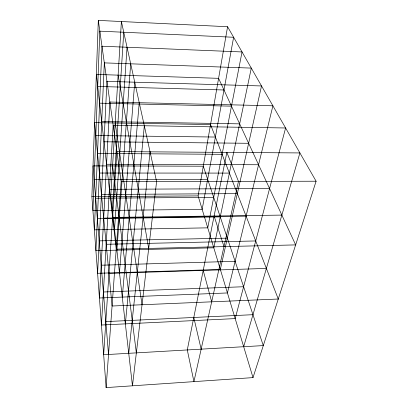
<?xml version="1.0" encoding="UTF-8"?>
<svg xmlns="http://www.w3.org/2000/svg" width="408" height="408" viewBox="0 0 408 408"><rect width="100%" height="100%" fill="white"/><g stroke="black" fill="none" stroke-linecap="round" stroke-linejoin="round"><path stroke-width="0.61" d="M91.892 196.656L98.318 20.4L227.588 26.734L316.108 181.218L253.011 377.609L106.111 387.6L91.892 196.656L198.104 195.906L253.011 377.609M112.322 210.395L123.752 32.252M114.515 229.49L127.051 47.252M106.111 387.6L121.156 181.672L98.318 20.4M116.887 250.16L130.693 63.811M119.462 272.61L134.737 82.192M122.273 297.09L139.25 102.709M125.348 323.87L144.32 125.761M128.729 353.308L150.057 151.837M198.104 195.906L227.588 26.734M243.668 346.698L299.9 152.934L116.897 151.597L103.663 354.746L263.298 345.591L203.281 166.204L93.009 165.903L108.528 354.491M105.825 321.601L252.96 314.69M103.387 291.995L243.607 286.742M108.962 273.406L266.383 268.428M101.184 265.21L235.11 261.334M99.18 240.858L227.353 238.144M106.187 244.285L255.719 240.95M112.608 217.418L281.862 215.093M103.693 218.122L246.09 216.138M97.349 218.622L220.238 216.893M101.439 194.489L237.349 193.621M95.671 198.237L213.7 197.345M109.41 189.307L269.581 188.542M94.131 179.484L207.662 179.301M121.156 181.672L316.108 181.218M99.394 173.038L229.383 173.094M106.564 164.256L258.575 164.745M97.527 153.474L222.09 154.306M104.004 141.79L248.651 143.295M95.819 135.563L215.388 137.042M101.704 121.533L239.659 123.853M99.613 103.168L231.469 106.162M97.711 86.45L223.987 89.984M214.098 216.026L223.966 246.611M203.204 270.422L211.681 301.823M193.785 317.47L201.149 349.166M118.126 75.133L148.701 248.416M115.209 122.987L142.04 304.75M112.593 165.959L136.354 352.889M99.843 31.161L92.927 210.62L202.169 209.36L233.621 37.266L99.843 31.161M101.974 46.226L94.36 229.842L207.754 227.848L242.036 51.949L101.974 46.226M104.331 62.878L95.911 250.67L213.787 247.809L251.292 68.1L104.331 62.878M106.952 81.371L97.599 273.299L220.325 269.438L261.523 85.955L106.952 81.371M109.879 102.031L99.435 297.988L227.429 292.949L272.896 105.799L109.879 102.031M113.169 125.271L101.449 325.018L235.181 318.602L285.605 127.979L113.169 125.271M121.39 21.532L110.726 196.523L132.462 385.81L156.601 181.591L121.39 21.532M226.843 152.398L187.282 349.942L193.928 381.628L238.476 181.397L226.843 152.398M278.261 299.018L112.073 306.01L94.59 122.645L210.538 124.552L278.261 299.018M295.652 244.897L116.224 249.191L96.344 74.445L218.596 78.331L295.652 244.897"/></g></svg>
